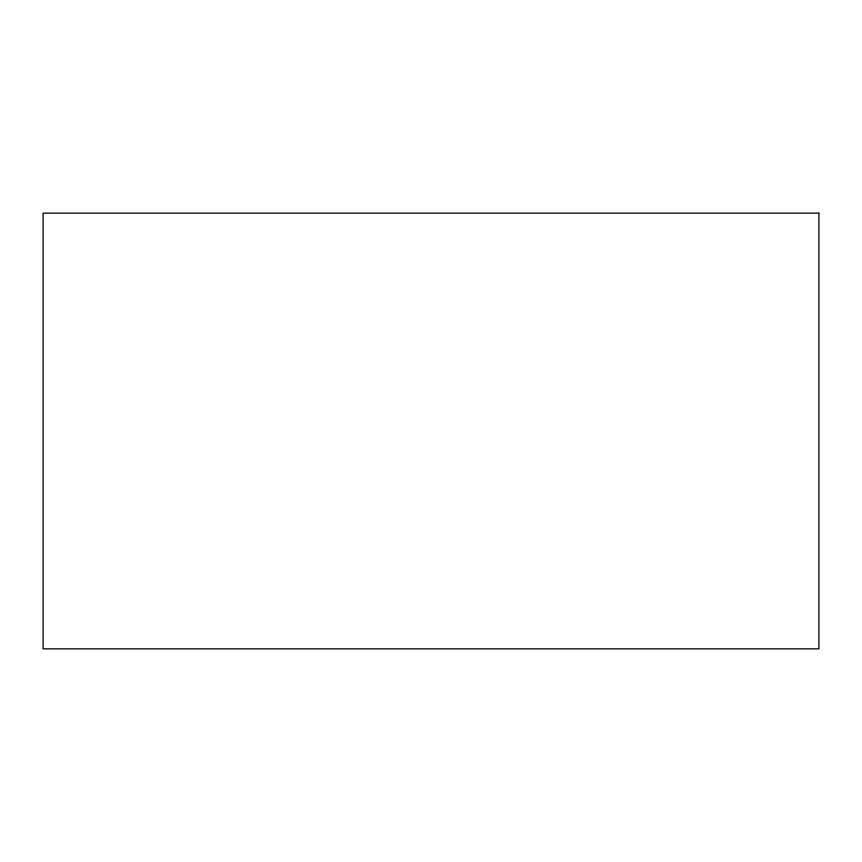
<?xml version="1.0" encoding="UTF-8"?>
<svg xmlns="http://www.w3.org/2000/svg" width="862" height="862" viewBox="0 0 862 862"><rect width="100%" height="100%" fill="white"/><g stroke="black" fill="none" stroke-linecap="round" stroke-linejoin="round"><path stroke-width="1.29" d="M818.9 213.151L43.1 213.151L43.1 648.849L818.9 648.849L818.9 213.151"/></g></svg>
